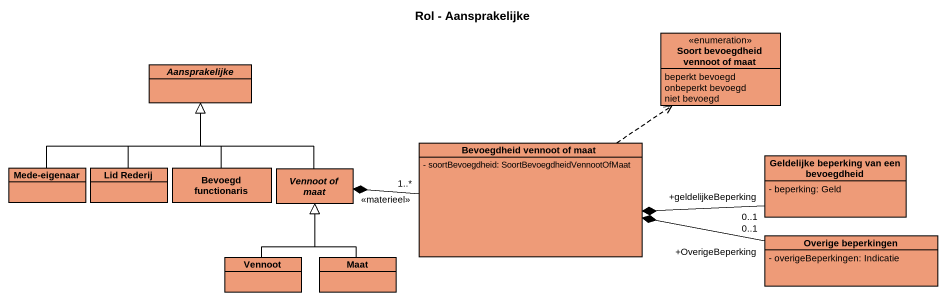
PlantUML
@startuml
title Rol - Aansprakelijke
hide circle
hide empty members
skinparam classAttributeIconSize 0
enum "Soort bevoegdheid vennoot of maat" as Soort_bevoegdheid_vennoot #EE9B78 {
  beperkt bevoegd
  onbeperkt bevoegd
  niet bevoegd
}
abstract class Aansprakelijke #EE9B78
class "Bevoegdheid vennoot of maat" as Bevoegdheid_vennoot_of_maat #EE9B78 {
  - soortBevoegdheid: SoortBevoegdheidVennootOfMaat
}
class "Geldelijke beperking van een bevoegdheid" as Geldelijke_beperking_van #EE9B78 {
  - beperking: Geld
}
class "Mede-eigenaar" as Mede_eigenaar #EE9B78
class "Lid Rederij" as Lid_Rederij #EE9B78
class "Bevoegd functionaris" as Bevoegd_functionaris #EE9B78
abstract class "Vennoot of maat" as Vennoot_of_maat #EE9B78
class Vennoot #EE9B78
class Maat #EE9B78
class "Overige beperkingen" as Overige_beperkingen #EE9B78 {
  - overigeBeperkingen: Indicatie
}
Bevoegdheid_vennoot_of_maat .up.> Soort_bevoegdheid_vennoot
Bevoegdheid_vennoot_of_maat "1..*" -left-* Vennoot_of_maat : <<materieel>>
Geldelijke_beperking_van "+geldelijkeBeperking\n0..1" -left-* Bevoegdheid_vennoot_of_maat
Mede_eigenaar -up-|> Aansprakelijke
Lid_Rederij -up-|> Aansprakelijke
Bevoegd_functionaris -up-|> Aansprakelijke
Vennoot_of_maat -up-|> Aansprakelijke
Vennoot -up-|> Vennoot_of_maat
Maat -up-|> Vennoot_of_maat
Overige_beperkingen "+OverigeBeperking\n0..1" -left-* Bevoegdheid_vennoot_of_maat
@enduml
